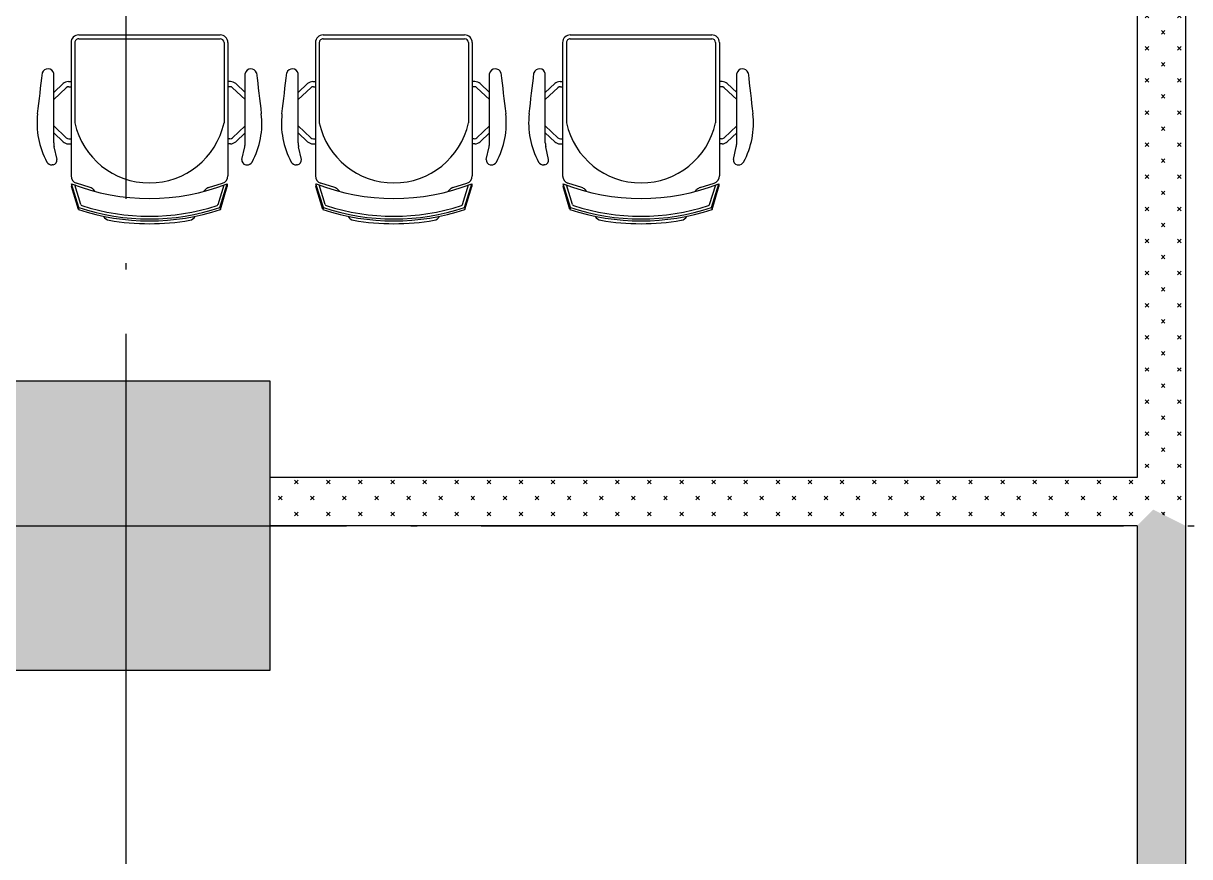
# Model space of a CAD drawing. Extents: x -18502 to 259858, y -468734 to 127958.
# Drawn here: x 9281 to 12914, y -281143 to -278549 of the extents above; entities that cross this region are included whole.
import ezdxf

# ---------------------------------------------------------------- set-up
doc = ezdxf.new("R2010")
doc.units = 0
doc.header["$LTSCALE"] = 1000
doc.linetypes.add('参照-弱电底图$0$DOTE', pattern=[2.42, 2, -0.2, 0.02, -0.2])
doc.layers.get('0').update_dxf_attribs({"linetype": 'CONTINUOUS'})
for name, color, linetype in [('参照-弱电底图$0$COLUMN', 2, 'CONTINUOUS'), ('参照-弱电底图$0$DOTE', 14, '参照-弱电底图$0$DOTE'), ('参照-弱电底图$0$FF-活动物品', 51, 'CONTINUOUS'), ('参照-弱电底图$0$PUB_HATCH', 8, 'CONTINUOUS'), ('参照-弱电底图$0$WALL-MOVE', 4, 'CONTINUOUS')]:
    doc.layers.add(name, color=color, linetype=linetype)
pattern_1 = [(45, (1095025.52, 201318.12), (-50.0000013, 50.0000013), [16, -54.71068]), (135, (1095136.83, 201318.12), (-50.0000013, -50.0000013), [16, -54.71068])]

# ---------------------------------------------------------------- blocks, each defined once
blk = doc.blocks.new('参照-弱电底图$0$_FZH')
at = {"color": 0}
blk.add_lwpolyline([(-0.5, -0.5), (0.5, -0.5), (0.5, 0.5), (-0.5, 0.5)], close=True, dxfattribs=at)
at = {"layer": '参照-弱电底图$0$PUB_HATCH', "color": 0}
blk.add_solid([(-0.5, -0.5), (0.5, -0.5), (-0.5, 0.5), (0.5, 0.5)], dxfattribs=at)

msp = doc.modelspace()

# ---------------------------------------------------------------- hatches: boundary and pattern name
at = {"layer": '参照-弱电底图$0$PUB_HATCH'}
h = msp.add_hatch(dxfattribs=at)
h.set_pattern_fill('石膏板', color=8, scale=20, style=0)
h.set_pattern_definition(pattern_1)
h.paths.add_polyline_path([(12850.3, -275162.7), (12750.3, -275212.7), (12750.3, -279962.7), (12800.3, -280062.7), (12900.3, -280112.7), (12900.3, -275212.7)])
h = msp.add_hatch(dxfattribs=at)
h.set_pattern_fill('石膏板', color=8, scale=20, style=0)
h.set_pattern_definition(pattern_1)
h.paths.add_polyline_path([(10050, -279962.7), (10050, -280112.7), (12750.3, -280112.7), (12800.3, -280062.7), (12750.3, -279962.7)])
h = msp.add_hatch(dxfattribs=at)
h.set_pattern_fill('石膏板', color=8, scale=20, style=0)
h.set_pattern_definition(pattern_1)
h.paths.add_polyline_path([(12800.3, -280062.7), (12750.3, -280112.7), (12750.3, -290162.7), (12850.3, -290212.7), (12900.3, -290162.7), (12900.3, -280112.7)])

# ---------------------------------------------------------------- linework, layer by layer
at = {"layer": '参照-弱电底图$0$DOTE', "color": 8}
for p, q in [((9600, -245635.4), (9600, -308147.8)), ((9600, -245635.4), (9600, -308147.8)), ((-8652.4, -280112.7), (85036.6, -280112.7))]:
    msp.add_line(p, q, dxfattribs=at)
at = {"layer": '参照-弱电底图$0$FF-活动物品', "color": 0}
for p, q in [((9453.8, -278584.4), (9894.2, -278584.4)), ((10215, -278584.4), (10655.4, -278584.4)), ((10984.8, -278584.4), (11425.2, -278584.4)), ((9429.8, -278608.4), (9429.8, -279023.2)), ((9441.8, -278608.4), (9441.8, -278858.7)), ((9453.8, -278596.4), (9894.2, -278596.4)), ((9906.2, -278608.4), (9906.2, -278858.7)), ((9918.2, -278608.4), (9918.2, -279023.2)), ((10191, -278608.4), (10191, -279023.2)), ((10203, -278608.4), (10203, -278858.7)), ((10215, -278596.4), (10655.4, -278596.4)), ((10667.4, -278608.4), (10667.4, -278858.7)), ((10679.4, -278608.4), (10679.4, -279023.2)), ((10960.8, -278608.4), (10960.8, -279023.2)), ((10972.8, -278608.4), (10972.8, -278858.7)), ((10984.8, -278596.4), (11425.2, -278596.4)), ((11437.2, -278608.4), (11437.2, -278858.7)), ((11449.2, -278608.4), (11449.2, -279023.2)), ((9375.8, -278920.2), (9375.8, -278705)), ((9421.7, -278729.7), (9429.8, -278729.7)), ((9926.3, -278729.7), (9918.2, -278729.7)), ((9972.1, -278920.2), (9972.1, -278705)), ((10137, -278920.2), (10137, -278705)), ((10182.9, -278729.7), (10191, -278729.7)), ((10687.5, -278729.7), (10679.4, -278729.7)), ((10733.3, -278920.2), (10733.3, -278705)), ((10906.9, -278920.2), (10906.9, -278705)), ((10952.7, -278729.7), (10960.8, -278729.7)), ((11457.3, -278729.7), (11449.2, -278729.7)), ((11503.2, -278920.2), (11503.2, -278705)), ((9375.8, -278764.1), (9405.2, -278736.3)), ((9375.8, -278786), (9415.1, -278749)), ((9423.3, -278745.7), (9429.8, -278745.7)), ((9924.6, -278745.7), (9918.2, -278745.7)), ((9972.1, -278786), (9932.9, -278749)), ((9972.1, -278764.1), (9942.8, -278736.3)), ((10137, -278764.1), (10166.4, -278736.3)), ((10137, -278786), (10176.3, -278749)), ((10184.5, -278745.7), (10191, -278745.7)), ((10685.8, -278745.7), (10679.4, -278745.7)), ((10733.3, -278786), (10694.1, -278749)), ((10733.3, -278764.1), (10704, -278736.3)), ((10906.9, -278764.1), (10936.2, -278736.3)), ((10906.9, -278786), (10946.1, -278749)), ((10954.4, -278745.7), (10960.8, -278745.7)), ((11455.7, -278745.7), (11449.2, -278745.7)), ((11503.2, -278786), (11463.9, -278749)), ((11503.2, -278764.1), (11473.8, -278736.3)), ((9375.8, -278867.5), (9415.1, -278904.5)), ((9972.1, -278867.5), (9932.9, -278904.5)), ((10137, -278867.5), (10176.3, -278904.5)), ((10733.3, -278867.5), (10694.1, -278904.5)), ((10906.9, -278867.5), (10946.1, -278904.5)), ((11503.2, -278867.5), (11463.9, -278904.5)), ((9375.8, -278889.4), (9405.2, -278917.2)), ((9423.3, -278907.8), (9429.8, -278907.8)), ((9924.6, -278907.8), (9918.2, -278907.8)), ((9972.1, -278889.4), (9942.8, -278917.2)), ((10137, -278889.4), (10166.4, -278917.2)), ((10184.5, -278907.8), (10191, -278907.8)), ((10685.8, -278907.8), (10679.4, -278907.8)), ((10733.3, -278889.4), (10704, -278917.2)), ((10906.9, -278889.4), (10936.2, -278917.2)), ((10954.4, -278907.8), (10960.8, -278907.8)), ((11455.7, -278907.8), (11449.2, -278907.8)), ((11503.2, -278889.4), (11473.8, -278917.2)), ((9386.1, -278972.3), (9377.3, -278933.4)), ((9421.7, -278923.7), (9429.8, -278923.7)), ((9926.3, -278923.7), (9918.2, -278923.7)), ((9961.9, -278972.3), (9970.7, -278933.4)), ((10147.3, -278972.3), (10138.5, -278933.4)), ((10182.9, -278923.7), (10191, -278923.7)), ((10687.5, -278923.7), (10679.4, -278923.7)), ((10723.1, -278972.3), (10731.9, -278933.4)), ((10917.1, -278972.3), (10908.3, -278933.4)), ((10952.7, -278923.7), (10960.8, -278923.7)), ((11457.3, -278923.7), (11449.2, -278923.7)), ((11492.9, -278972.3), (11501.7, -278933.4)), ((9374.2, -278989.1), (9370.9, -278989.2)), ((9973.7, -278989.1), (9977.1, -278989.2)), ((10135.4, -278989.1), (10132.1, -278989.2)), ((10734.9, -278989.1), (10738.3, -278989.2)), ((10905.3, -278989.1), (10901.9, -278989.2)), ((11504.8, -278989.1), (11508.1, -278989.2)), ((9431.5, -279047.9), (9431.5, -279056.5)), ((9454.5, -279121.9), (9431.5, -279047.9)), ((9452.5, -279127.6), (9431.5, -279056.5)), ((9460.5, -279112.9), (9441.5, -279051.8)), ((9489.8, -279060), (9446.5, -279046.1)), ((9858.1, -279060), (9901.5, -279046.1)), ((9887.5, -279112.9), (9906.5, -279051.8)), ((9893.5, -279121.9), (9916.4, -279047.9)), ((9895.4, -279127.6), (9916.4, -279056.5)), ((9916.4, -279047.9), (9916.4, -279056.5)), ((10192.7, -279047.9), (10192.7, -279056.5)), ((10215.7, -279121.9), (10192.7, -279047.9)), ((10213.7, -279127.6), (10192.7, -279056.5)), ((10221.7, -279112.9), (10202.7, -279051.8)), ((10251, -279060), (10207.6, -279046.1)), ((10619.3, -279060), (10662.7, -279046.1)), ((10648.7, -279112.9), (10667.7, -279051.8)), ((10654.7, -279121.9), (10677.6, -279047.9)), ((10656.6, -279127.6), (10677.6, -279056.5)), ((10677.6, -279047.9), (10677.6, -279056.5)), ((10962.6, -279047.9), (10962.6, -279056.5)), ((10985.5, -279121.9), (10962.6, -279047.9)), ((10983.6, -279127.6), (10962.6, -279056.5)), ((10991.5, -279112.9), (10972.5, -279051.8)), ((11020.9, -279060), (10977.5, -279046.1)), ((11389.2, -279060), (11432.6, -279046.1)), ((11418.5, -279112.9), (11437.5, -279051.8)), ((11424.5, -279121.9), (11447.5, -279047.9)), ((11426.5, -279127.6), (11447.5, -279056.5)), ((11447.5, -279047.9), (11447.5, -279056.5)), ((9505.3, -279071.9), (9499.7, -279066.1)), ((9842.6, -279071.9), (9848.2, -279066.1)), ((10266.5, -279071.9), (10260.9, -279066.1)), ((10603.8, -279071.9), (10609.4, -279066.1)), ((11036.4, -279071.9), (11030.8, -279066.1)), ((11373.7, -279071.9), (11379.3, -279066.1)), ((9454.5, -279121.9), (9452.5, -279127.6)), ((9893.5, -279121.9), (9895.4, -279127.6)), ((10215.7, -279121.9), (10213.7, -279127.6)), ((10654.7, -279121.9), (10656.6, -279127.6)), ((10985.5, -279121.9), (10983.6, -279127.6)), ((11424.5, -279121.9), (11426.5, -279127.6))]:
    msp.add_line(p, q, dxfattribs=at)
for centre, radius, start, end in [((9453.8, -278608.4), 24, 90.0001, 180.0001), ((9894.2, -278608.4), 24, 0.0001, 90.0001), ((10215, -278608.4), 24, 90.0001, 180.0001), ((10655.4, -278608.4), 24, 0.0001, 90.0001), ((10984.8, -278608.4), 24, 90.0001, 180.0001), ((11425.2, -278608.4), 24, 0.0001, 90.0001), ((9453.8, -278608.4), 12, 90.0001, 180.0001), ((9894.2, -278608.4), 12, 0.0001, 90.0001), ((10215, -278608.4), 12, 90.0001, 180.0001), ((10655.4, -278608.4), 12, 0.0001, 90.0001), ((10984.8, -278608.4), 12, 90.0001, 180.0001), ((11425.2, -278608.4), 12, 0.0001, 90.0001), ((9357.8, -278708.5), 18.3, 10.8386, 162.3463), ((9990.1, -278708.5), 18.3, 17.6539, 169.1616), ((10119, -278708.5), 18.3, 10.8386, 162.3463), ((10751.3, -278708.5), 18.3, 17.6539, 169.1616), ((10888.9, -278708.5), 18.3, 10.8386, 162.3463), ((11521.2, -278708.5), 18.3, 17.6539, 169.1616), ((-6455.9, -276929), 15895.6, 353.13205, 353.59246), ((9421.7, -278753.7), 24, 90.0001, 133.3972), ((9926.3, -278753.7), 24, 46.603, 90.0001), ((25803.9, -276928.9), 15895.6, 186.40773, 186.86814), ((-5694.8, -276929), 15895.6, 353.13205, 353.59246), ((10182.9, -278753.7), 24, 90.0001, 133.3972), ((10687.5, -278753.7), 24, 46.603, 90.0001), ((26565.1, -276928.9), 15895.6, 186.40773, 186.86814), ((-4924.9, -276929), 15895.6, 353.13205, 353.59246), ((10952.7, -278753.7), 24, 90.0001, 133.3972), ((11457.3, -278753.7), 24, 46.603, 90.0001), ((27334.9, -276928.9), 15895.6, 186.40773, 186.86814), ((9423.3, -278757.7), 12, 90.0001, 133.3228), ((9924.6, -278757.7), 12, 46.6773, 90.0001), ((10184.5, -278757.7), 12, 90.0001, 133.3228), ((10685.8, -278757.7), 12, 46.6773, 90.0001), ((10954.4, -278757.7), 12, 90.0001, 133.3228), ((11455.7, -278757.7), 12, 46.6773, 90.0001), ((9576.5, -278859.6), 252.7, 173.2311, 208.53), ((9771.5, -278859.6), 252.7, 331.4701, 6.769), ((10337.7, -278859.6), 252.7, 173.2311, 208.53), ((10532.6, -278859.6), 252.7, 331.4701, 6.769), ((11107.6, -278859.6), 252.7, 173.2311, 208.53), ((11302.5, -278859.6), 252.7, 331.4701, 6.769), ((9674, -278807.5), 237.8, 192.4559, 347.5443), ((10435.2, -278807.5), 237.8, 192.4559, 347.5443), ((11205, -278807.5), 237.8, 192.4559, 347.5443), ((9423.3, -278895.8), 12, 226.6773, 270.0001), ((9924.6, -278895.8), 12, 270.0001, 313.3228), ((10184.5, -278895.8), 12, 226.6773, 270.0001), ((10685.8, -278895.8), 12, 270.0001, 313.3228), ((10954.4, -278895.8), 12, 226.6773, 270.0001), ((11455.7, -278895.8), 12, 270.0001, 313.3228), ((9435.8, -278920.2), 60, 180.0001, 192.7541), ((9421.7, -278899.7), 24, 226.603, 270.0001), ((9926.3, -278899.7), 24, 270.0001, 313.3972), ((9912.1, -278920.2), 60, 347.2461, 0.0001), ((10197, -278920.2), 60, 180.0001, 192.7541), ((10182.9, -278899.7), 24, 226.603, 270.0001), ((10687.5, -278899.7), 24, 270.0001, 313.3972), ((10673.3, -278920.2), 60, 347.2461, 0.0001), ((10966.9, -278920.2), 60, 180.0001, 192.7541), ((10952.7, -278899.7), 24, 226.603, 270.0001), ((11457.3, -278899.7), 24, 270.0001, 313.3972), ((11443.2, -278920.2), 60, 347.2461, 0.0001), ((9370.1, -278971.3), 18, 209.8722, 272.3651), ((9371.2, -278974.4), 15, 281.4273, 8.2441), ((9976.7, -278974.4), 15, 171.7561, 258.5729), ((9977.8, -278971.3), 18, 267.6351, 330.128), ((10131.3, -278971.3), 18, 209.8722, 272.3651), ((10132.4, -278974.4), 15, 281.4273, 8.2441), ((10737.9, -278974.4), 15, 171.7561, 258.5729), ((10739, -278971.3), 18, 267.6351, 330.128), ((10901.2, -278971.3), 18, 209.8722, 272.3651), ((10902.3, -278974.4), 15, 281.4273, 8.2441), ((11507.8, -278974.4), 15, 171.7561, 258.5729), ((11508.9, -278971.3), 18, 267.6351, 330.128), ((9453.8, -279023.2), 24, 180.0001, 252.2507), ((9674, -278428.1), 665.5, 248.6337, 291.3664), ((9894.2, -279023.2), 24, 287.7495, 0.0001), ((10215, -279023.2), 24, 180.0001, 252.2507), ((10435.2, -278428.1), 665.5, 248.6337, 291.3664), ((10655.4, -279023.2), 24, 287.7495, 0.0001), ((10984.8, -279023.2), 24, 180.0001, 252.2507), ((11205, -278428.1), 665.5, 248.6337, 291.3664), ((11425.2, -279023.2), 24, 287.7495, 0.0001), ((9482.5, -279082.8), 24, 44.2307, 72.2507), ((9865.4, -279082.8), 24, 107.7495, 135.7694), ((10243.7, -279082.8), 24, 44.2307, 72.2507), ((10626.6, -279082.8), 24, 107.7495, 135.7694), ((11013.6, -279082.8), 24, 44.2307, 72.2507), ((11396.5, -279082.8), 24, 107.7495, 135.7694), ((9674, -278464.5), 699.1, 251.5324, 288.4678), ((9674, -278464.5), 693.1, 251.5355, 288.4647), ((9465, -279111.5), 4.8, 197.2619, 252.1037), ((9674, -278464.5), 684.7, 252.1037, 287.8965), ((9882.9, -279111.5), 4.8, 287.8965, 342.7383), ((10435.2, -278464.5), 699.1, 251.5324, 288.4678), ((10435.2, -278464.5), 693.1, 251.5355, 288.4647), ((10226.2, -279111.5), 4.8, 197.2619, 252.1037), ((10435.2, -278464.5), 684.7, 252.1037, 287.8965), ((10644.1, -279111.5), 4.8, 287.8965, 342.7383), ((11205, -278464.5), 699.1, 251.5324, 288.4678), ((11205, -278464.5), 693.1, 251.5355, 288.4647), ((10996.1, -279111.5), 4.8, 197.2619, 252.1037), ((11205, -278464.5), 684.7, 252.1037, 287.8965), ((11414, -279111.5), 4.8, 287.8965, 342.7383), ((9552.6, -279138.1), 24, 207.4592, 260.019), ((9674, -278423.5), 748.8, 260.3514, 279.6487), ((9795.3, -279138.1), 24, 279.9812, 332.541), ((10313.8, -279138.1), 24, 207.4592, 260.019), ((10435.2, -278423.5), 748.8, 260.3514, 279.6487), ((10556.5, -279138.1), 24, 279.9812, 332.541), ((11083.7, -279138.1), 24, 207.4592, 260.019), ((11205, -278423.5), 748.8, 260.3514, 279.6487), ((11326.4, -279138.1), 24, 279.9812, 332.541)]:
    msp.add_arc(centre, radius, start, end, dxfattribs=at)
at = {"layer": '参照-弱电底图$0$WALL-MOVE', "color": 8}
for p, q in [((12750.3, -275212.7), (12750.3, -279962.7)), ((12900.3, -275212.7), (12900.3, -280112.7)), ((12750.3, -279962.7), (10050, -279962.7)), ((12750.3, -280112.7), (10050, -280112.7)), ((12750.3, -280112.7), (12750.3, -290162.7)), ((12900.3, -280112.7), (12900.3, -290162.7))]:
    msp.add_line(p, q, dxfattribs=at)

# ---------------------------------------------------------------- block references
at = {"layer": '参照-弱电底图$0$COLUMN', "color": 8, "xscale": 900, "yscale": 900, "zscale": 900, "rotation": 180}
msp.add_blockref('参照-弱电底图$0$_FZH', (9600, -280112.7), dxfattribs=at)

doc.saveas('drawing.dxf')
